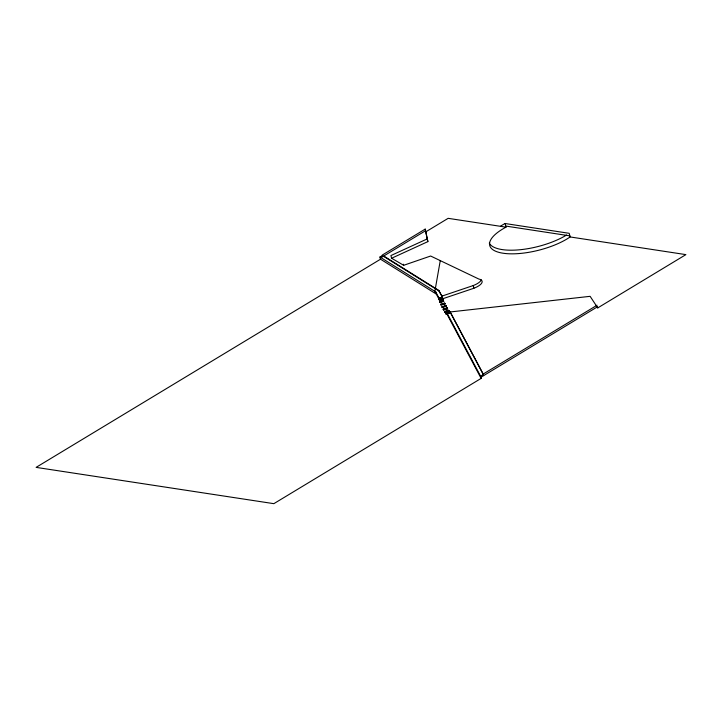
<?xml version="1.0" encoding="UTF-8"?>
<svg xmlns="http://www.w3.org/2000/svg" width="722" height="722" viewBox="0 0 722 722"><rect width="100%" height="100%" fill="white"/><g stroke="black" fill="none" stroke-linecap="round" stroke-linejoin="round"><path stroke-width="1.08" d="M434.725 292.166L440.23 260.813M442.162 298.33L441.918 297.518M445.907 313.547L445.808 313.095L449.427 312.048L590.127 296.327L597.744 307.906L685.9 254.622L570.118 236.951A46.497 16.66 -14.3 0 1 503.044 253.223A46.497 16.66 -14.3 0 1 506.005 227.159L505.084 223.522A46.497 16.66 -14.3 0 0 500.761 226.013M445.086 304.025L444.635 303.087L440.709 304.215L441.043 305.198L445.077 303.971L444.635 303.087M445.88 305.433L446.34 306.381L445.88 305.433L442.063 306.985M447.225 308.15L447.586 308.727L443.543 309.891L443.227 309.278L447.27 308.113L443.245 309.332L447.135 307.78L447.514 308.727M448.47 310.496L448.831 311.074L448.38 310.135L444.562 311.687M427.875 241.617L427.189 238.928L390.918 255.561L391.604 258.241L427.875 241.617L425.195 229.109L382.245 255.074L382.651 256.662M439.671 300.397L436.314 294.08L380.521 259.207L379.962 257.023L382.371 255.57M380.241 258.115L425.601 230.697M380.521 259.207L36.1 467.378L273.846 503.667L481.132 378.391L480.581 376.207L447.459 313.908M425.881 231.789L448.154 218.333L506.005 227.159M483.605 375.63L483.198 374.041L597.058 305.225M480.581 376.207L483.325 374.537L449.996 311.841M480.852 377.299L597.464 306.814L597.744 307.906M391.604 258.241L403.661 265.308L430.646 256.021L478.803 279.026A14.043 5.027 -14.3 0 1 473.912 288.24L442.595 298.8L442.297 298.204M384.131 256.247L438.714 290.361L441.909 296.119L473.235 285.56A14.043 5.027 -14.3 0 0 481.303 279.838M438.714 290.361L441.792 296.155M438.471 297.365L439.915 301.751L439.075 298.132L442.225 297.22L441.665 295.659L442.342 298.339M438.994 298.24L442.378 297.265M439.021 298.348L442.415 297.374M439.138 298.132L439.22 299.116L442.604 298.141L443.299 300.776M442.649 298.222L439.22 299.116M439.4 299.305L442.55 298.394L441.954 297.283M439.319 299.792L442.703 298.818L441.738 296.426L442.315 297.708M440.727 300.099L442.821 299.486L442.153 298.249M439.698 301.814L443.209 300.343L443.66 301.417L440.005 302.491L439.626 301.751L443.335 300.677M443.561 301.002L440.005 302.491M440.799 304.585L444.779 303.411M440.709 304.215L440.98 304.738L444.914 303.61M446.025 305.758L441.99 306.985L442.288 307.545L446.322 306.327M443.218 306.805L445.176 306.236M445.447 308.872L447.414 308.303M443.525 309.837L447.586 308.727M444.49 311.678L448.533 310.514M444.454 311.263L444.734 311.787L448.66 310.65M444.544 311.633L444.788 312.238L448.822 311.02M445.916 312.13L449.066 311.227L449.932 313.122L449.445 312.346L446.07 313.321L445.636 311.615M445.862 313.501L449.553 312.382M449.779 312.698L446.232 314.196L449.923 313.068M505.084 223.522L569.198 233.314L570.118 236.951M505.734 226.067L569.848 235.859M383.31 256.157L438.841 290.858M379.962 257.023L435.763 291.905L439.129 298.367M441.467 298.52L441.268 297.699M440.591 298.773L440.402 297.951M450.402 312.337L483.198 374.041M443.714 301.426L441.909 296.119M439.68 298.962L439.527 298.204M439.527 299.007L439.292 298.276M446.963 314.115L481.132 378.391M439.59 301.39L440.041 302.464M445.808 313.095L446.259 314.16M445.844 313.447L446.232 314.196M441.954 306.57L442.279 307.491M443.2 308.917L443.543 309.891M473.235 285.56L473.912 288.24M449.012 310.64L449.635 312.698M441.674 296.191L442.234 298.367M444.734 311.787L444.788 312.238M441.043 297.771L441.223 298.493M440.167 298.024L440.357 298.746M435.763 291.905L436.314 294.08M403.39 264.216L403.661 265.308M425.195 229.109L427.595 240.525M566.589 235.011A46.497 16.66 -14.3 0 1 520.643 249.677A46.497 16.66 -14.3 0 1 489.281 243.097"/></g></svg>
